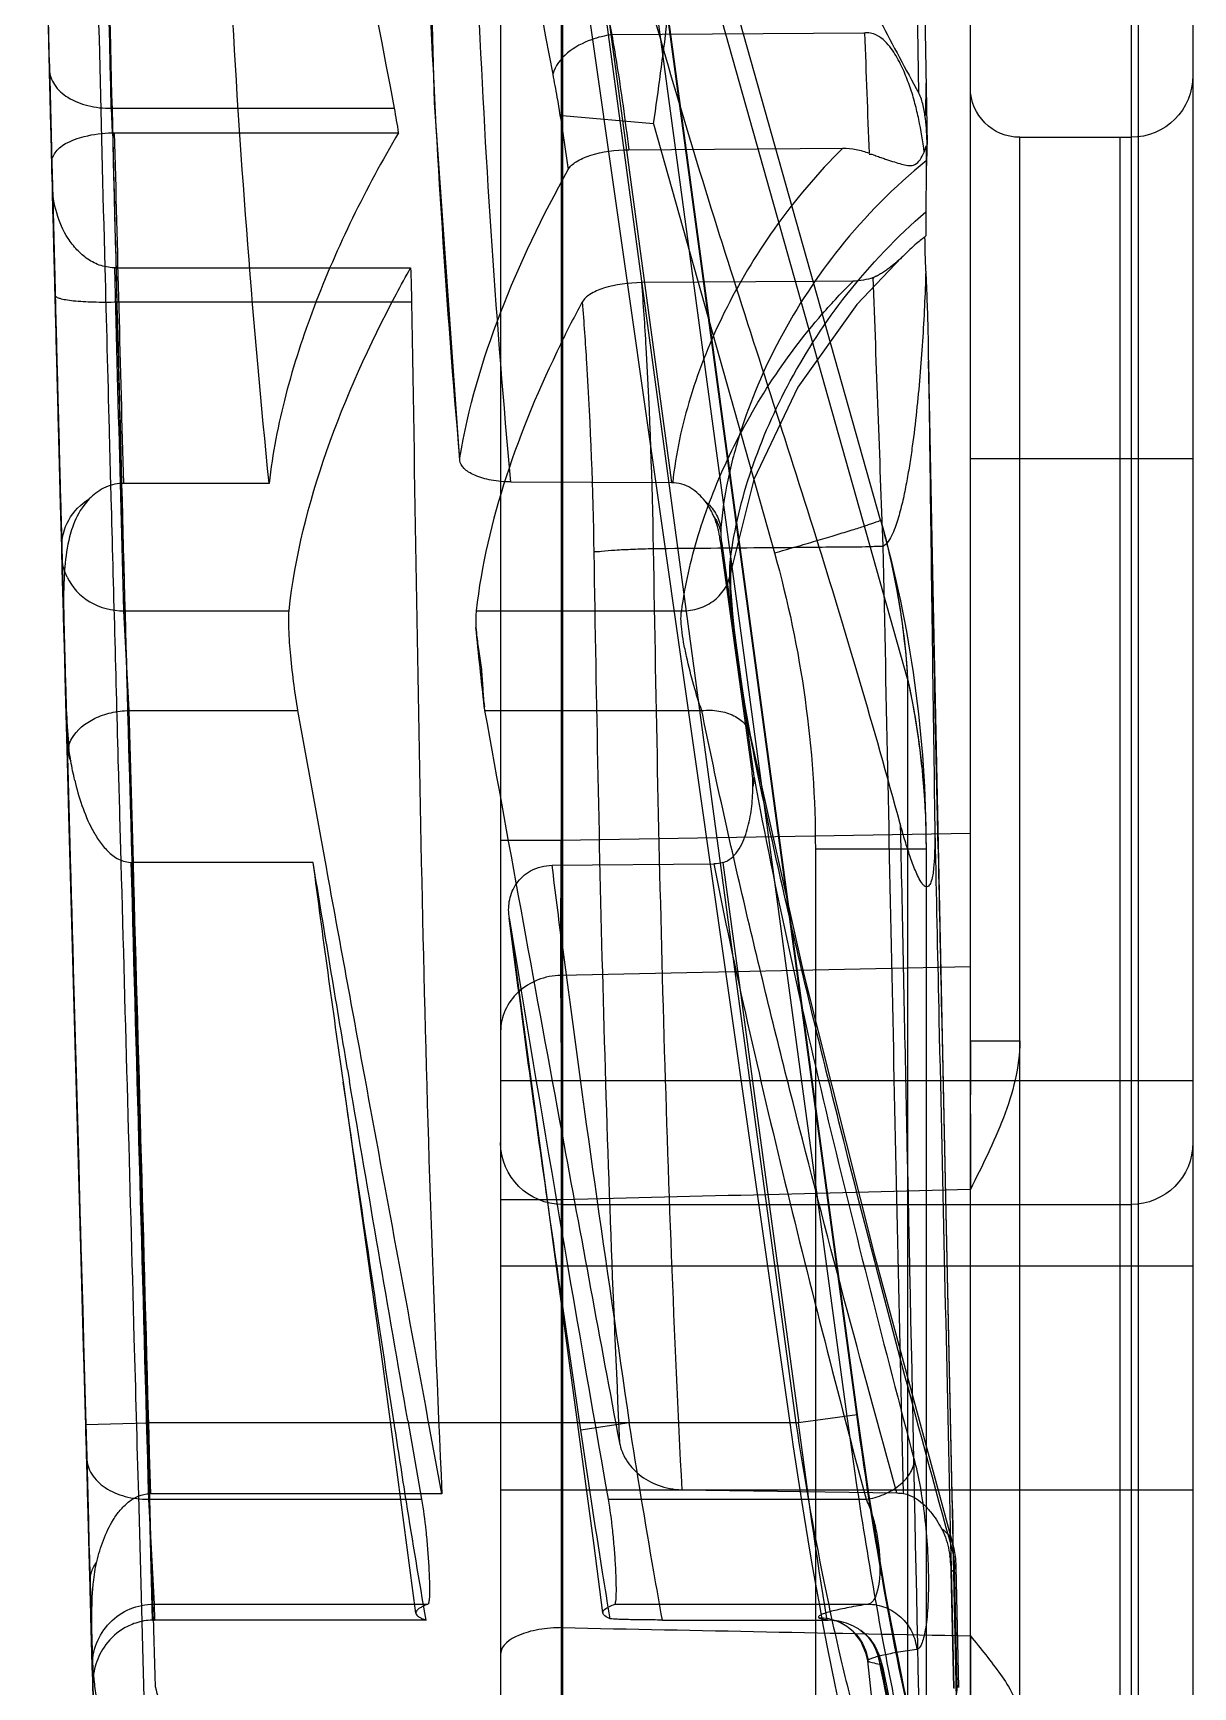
# Model space of a CAD drawing. Header units: millimetres. Extents: x 29875 to 31218, y -21313 to -20364.
# Drawn here: x 30162.34 to 30171.91, y -20581.71 to -20568.06 of the extents above; entities that cross this region are included whole.
import ezdxf

# ---------------------------------------------------------------- set-up
doc = ezdxf.new("R2010")
doc.units = ezdxf.units.MM
doc.header["$LTSCALE"] = 8
doc.layers.add('Cav-cor', color=30, linetype='Continuous')
doc.layers.add('WT', color=4, linetype='Continuous')

# ---------------------------------------------------------------- blocks, each defined once
blk = doc.blocks.new('20160903.150404')
at = {"layer": 'Cav-cor', "color": 241}
for p, q in [((-5.202, 163.209), (-5.202, 99.034)), ((-4.751, 163.158), (-4.751, 99.802)), ((0.009, 162.722), (0.009, 119.17)), ((0.51, 162.722), (0.51, 106.491)), ((-3.366, 118.723), (-3.366, 156.591)), ((-4.692, 150.553), (-4.692, 119.612)), ((-0.149, 140.716), (-2.431, 123.829)), ((-0.164, 140.568), (-2.426, 123.829)), ((-2.848, 129.899), (0, 140.002)), ((-0.174, 139.871), (-2.347, 123.815)), ((0.19, 139.571), (-0.9, 131.518)), ((-2.625, 131.209), (-0.48, 138.818)), ((0, 33.587), (0, 138.813)), ((0, 138.009), (-1.926, 123.761)), ((-1.878, 123.761), (0, 136.944)), ((4.234, 135.023), (4.243, 135.407)), ((-2.488, 135.225), (-0.407, 135.211)), ((4.234, 135.023), (4.232, 134.926)), ((4.232, 134.926), (4.234, 135.023)), ((-2.999, 134.545), (-3.001, 134.812)), ((4.23, 134.849), (4.213, 134.155)), ((4.22, 134.458), (4.229, 134.801)), ((4.229, 134.801), (4.231, 134.894)), ((4.232, 134.926), (4.23, 134.849)), ((4.231, 134.894), (4.232, 134.926)), ((-0.752, 134.478), (0, 134.544)), ((3.722, 134.606), (1.388, 134.606)), ((3.722, 134.606), (3.716, 134.403)), ((-0.752, 134.478), (-1.75, 130.938)), ((3.697, 134.404), (1.353, 134.404)), ((4.218, 134.377), (4.219, 134.426)), ((4.219, 134.426), (4.22, 134.458)), ((-3.774, 134.366), (-4.692, 134.366)), ((-4.602, 120.555), (-4.602, 134.366)), ((-3.774, 120.555), (-3.774, 134.366)), ((-3, 134.295), (-2.999, 133.553)), ((-0.547, 134.264), (-2.313, 134.277)), ((4.213, 134.155), (4.218, 134.377)), ((4.213, 134.155), (4.208, 133.969)), ((4.208, 133.969), (4.213, 134.155)), ((4.208, 133.969), (4.186, 133.102)), ((4.208, 133.969), (4.187, 133.126)), ((4.195, 133.474), (4.208, 133.969)), ((4.203, 133.77), (4.206, 133.907)), ((4.206, 133.907), (4.208, 133.969)), ((4.197, 133.541), (4.203, 133.77)), ((4.185, 133.062), (4.195, 133.474)), ((4.19, 133.277), (4.197, 133.53)), ((4.197, 133.53), (4.197, 133.541)), ((-2.397, 133.18), (-2.07, 133.177)), ((-2.07, 133.177), (-0.653, 133.167)), ((3.692, 133.289), (1.252, 133.289)), ((3.683, 133.289), (3.675, 133.008)), ((4.185, 133.062), (4.188, 133.186)), ((4.188, 133.186), (4.19, 133.277)), ((4.182, 132.955), (4.184, 133.027)), ((4.183, 132.999), (4.185, 133.062)), ((4.184, 133.027), (4.185, 133.062)), ((4.186, 133.102), (4.185, 133.062)), ((4.186, 133.09), (4.185, 133.062)), ((4.187, 133.126), (4.186, 133.09)), ((3.675, 133.008), (1.244, 133.008)), ((4.168, 132.416), (4.182, 132.955)), ((4.178, 132.809), (4.181, 132.902)), ((4.181, 132.902), (4.183, 132.999)), ((-3.019, 132.6), (-3.054, 130.772)), ((4.157, 131.988), (4.168, 132.416)), ((4.165, 132.283), (4.168, 132.416)), ((4.154, 131.89), (4.163, 132.216)), ((4.163, 132.216), (4.165, 132.283)), ((4.14, 131.336), (4.157, 131.988)), ((4.141, 131.377), (4.153, 131.829)), ((4.153, 131.829), (4.154, 131.89)), ((-5.202, 131.714), (-3.366, 131.714)), ((0.846, 131.701), (0.846, 131.721)), ((0.425, 131.523), (-0.9, 131.518)), ((2.42, 131.511), (3.634, 131.511)), ((3.619, 130.46), (3.644, 131.406)), ((3.644, 131.406), (3.647, 131.511)), ((3.722, 131.393), (3.726, 131.514)), ((4.141, 131.377), (4.13, 130.982)), ((4.13, 130.982), (4.14, 131.336)), ((4.138, 131.285), (4.139, 131.3)), ((4.139, 131.3), (4.141, 131.377)), ((-1.314, 131.015), (-1.571, 129.156)), ((-1.562, 129.155), (-1.307, 131.014)), ((-1.307, 131.014), (-1.314, 131.015)), ((4.13, 130.982), (4.122, 130.655)), ((4.13, 130.982), (4.129, 130.914)), ((4.129, 130.913), (4.13, 130.982)), ((-1.389, 130.783), (-1.386, 130.885)), ((4.129, 130.914), (4.113, 130.334)), ((4.123, 130.719), (4.129, 130.913)), ((4.126, 130.82), (4.128, 130.879)), ((4.128, 130.879), (4.129, 130.913)), ((-1.389, 130.782), (-1.389, 130.783)), ((4.11, 130.215), (4.123, 130.711)), ((4.121, 130.633), (4.123, 130.706)), ((4.123, 130.706), (4.125, 130.775)), ((4.123, 130.711), (4.123, 130.719)), ((4.125, 130.775), (4.126, 130.82)), ((4.117, 130.467), (4.121, 130.633)), ((0.711, 130.46), (-0.984, 130.46)), ((3.619, 130.46), (2.255, 130.46)), ((3.574, 129.637), (3.619, 130.46)), ((4.115, 130.406), (4.117, 130.467)), ((0.714, 130.324), (0.71, 130.28)), ((4.109, 130.168), (4.115, 130.406)), ((0.649, 129.706), (0.71, 130.279)), ((4.102, 129.924), (4.109, 130.168)), ((4.102, 129.929), (4.109, 130.167)), ((4.109, 130.167), (4.103, 129.977)), ((4.11, 130.215), (4.109, 130.167)), ((4.109, 130.186), (4.11, 130.215)), ((4.109, 130.167), (4.109, 130.186)), ((-2.848, 129.899), (-2.848, 119.695)), ((4.101, 129.886), (4.09, 129.47)), ((4.096, 129.704), (4.102, 129.929)), ((4.102, 129.929), (4.099, 129.802)), ((4.099, 129.802), (4.102, 129.924)), ((4.102, 129.929), (4.101, 129.892)), ((4.102, 129.924), (4.101, 129.886)), ((4.103, 129.977), (4.102, 129.929)), ((4.102, 129.924), (4.102, 129.929)), ((4.102, 129.929), (4.102, 129.924)), ((4.095, 129.662), (4.099, 129.821)), ((4.099, 129.802), (4.097, 129.724)), ((4.097, 129.736), (4.099, 129.802)), ((0.639, 129.637), (-1.15, 129.637)), ((0.648, 129.706), (0.644, 129.668)), ((1.958, 128.402), (2.182, 129.637)), ((3.574, 129.637), (2.182, 129.637)), ((3.54, 128.385), (3.574, 129.637)), ((4.083, 129.221), (4.096, 129.704)), ((4.09, 129.493), (4.097, 129.736)), ((4.097, 129.724), (4.091, 129.511)), ((4.093, 129.588), (4.095, 129.662)), ((4.086, 129.336), (4.092, 129.566)), ((4.09, 129.47), (4.088, 129.412)), ((4.091, 129.511), (4.089, 129.46)), ((4.089, 129.46), (4.09, 129.493)), ((4.092, 129.566), (4.093, 129.577)), ((4.093, 129.577), (4.093, 129.588)), ((-1.55, 129.433), (-1.554, 129.406)), ((-1.55, 129.433), (-1.55, 129.433)), ((4.084, 129.267), (4.086, 129.336)), ((4.084, 129.267), (4.086, 129.336)), ((4.086, 129.336), (4.085, 129.284)), ((4.089, 129.46), (4.086, 129.336)), ((4.086, 129.336), (4.089, 129.46)), ((4.088, 129.412), (4.086, 129.336)), ((4.071, 128.773), (4.083, 129.221)), ((4.083, 129.221), (4.074, 128.885)), ((4.078, 129.051), (4.083, 129.221)), ((4.083, 129.221), (4.081, 129.159)), ((4.085, 129.284), (4.083, 129.221)), ((4.083, 129.221), (4.084, 129.267)), ((-1.562, 129.155), (-1.571, 129.156)), ((4.081, 129.159), (4.044, 127.798)), ((4.074, 128.885), (4.077, 129.011)), ((4.077, 129.011), (4.078, 129.051)), ((4.023, 127.024), (4.074, 128.885)), ((-3.072, 128.681), (-3.076, 128.498)), ((-2.787, 128.703), (-2.792, 128.492)), ((3.935, 123.822), (4.071, 128.773)), ((-3.366, 128.623), (0.009, 128.564)), ((0.009, 128.564), (0.51, 128.564)), ((-3.099, 128.498), (-3.1, 128.462)), ((-3, 128.496), (-3, 96.23)), ((-2.087, 128.496), (-3, 128.496)), ((-2.087, 128.496), (-2.087, 101.211)), ((-1.324, 128.383), (-1.95, 123.761)), ((2.057, 128.384), (3.55, 128.384)), ((3.64, 128.382), (3.641, 128.418)), ((0.085, 128.361), (-1.249, 128.373)), ((-0.261, 122.751), (0.44, 127.942)), ((4.044, 127.798), (3.991, 125.881)), ((4.024, 127.082), (4.038, 127.6)), ((-3.366, 127.522), (0.012, 127.453)), ((0, 125.601), (0.012, 127.453)), ((4.017, 126.829), (4.023, 127.024)), ((4.023, 127.024), (4.019, 126.897)), ((4.02, 126.933), (4.024, 127.082)), ((-3.366, 126.912), (-3.774, 126.912)), ((3.984, 125.637), (4.019, 126.884)), ((4.019, 126.884), (4.02, 126.933)), ((4.019, 126.897), (4.019, 126.884)), ((3.978, 125.418), (4.017, 126.829)), ((1.772, 126.675), (1.756, 126.58)), ((-5.202, 126.583), (0.51, 126.583)), ((0.163, 125.881), (0.163, 125.881)), ((3.991, 125.881), (3.987, 125.729)), ((3.987, 125.729), (3.972, 125.196)), ((3.986, 125.698), (3.973, 125.207)), ((0, 125.563), (-4.692, 125.563)), ((0, 125.601), (0.51, 125.601)), ((3.978, 125.389), (3.984, 125.637)), ((3.968, 125.035), (3.978, 125.389)), ((3.973, 125.207), (3.978, 125.418)), ((3.972, 125.196), (3.933, 123.747)), ((3.95, 124.387), (3.973, 125.207)), ((3.973, 125.207), (3.958, 124.694)), ((-5.202, 125.053), (0.51, 125.053)), ((3.95, 124.403), (3.968, 125.035)), ((-0.152, 123.702), (0, 124.743)), ((3.958, 124.694), (3.948, 124.317)), ((3.933, 123.747), (3.947, 124.289)), ((3.944, 124.149), (3.95, 124.381)), ((3.948, 124.317), (3.946, 124.23)), ((3.947, 124.289), (3.948, 124.317)), ((3.948, 124.317), (3.95, 124.387)), ((3.95, 124.381), (3.95, 124.403)), ((3.933, 123.777), (3.944, 124.149)), ((-1.926, 123.761), (-2.431, 123.829)), ((-1.95, 123.761), (3.423, 123.761)), ((-0.552, 123.761), (-0.152, 123.702)), ((0.994, 123.176), (1.112, 123.812)), ((1.275, 123.781), (1.162, 123.131)), ((3.383, 122.134), (3.423, 123.761)), ((3.933, 123.747), (3.423, 123.761)), ((3.924, 123.433), (3.933, 123.747)), ((3.933, 123.747), (3.925, 123.484)), ((3.925, 123.473), (3.933, 123.747)), ((3.933, 123.747), (3.93, 123.667)), ((3.933, 123.747), (3.935, 123.822)), ((3.933, 123.747), (3.933, 123.777)), ((3.879, 121.754), (3.925, 123.473)), ((3.902, 122.614), (3.925, 123.473)), ((3.925, 123.473), (3.911, 122.954)), ((3.924, 123.439), (3.925, 123.473)), ((3.925, 123.484), (3.925, 123.473)), ((3.925, 123.484), (3.925, 123.473)), ((3.925, 123.473), (3.925, 123.456)), ((3.911, 122.955), (3.924, 123.439)), ((3.921, 123.324), (3.924, 123.433)), ((3.923, 123.384), (3.921, 123.324)), ((3.924, 123.443), (3.923, 123.408)), ((3.923, 123.408), (3.923, 123.384)), ((3.925, 123.456), (3.924, 123.443)), ((-5.202, 123.207), (0.51, 123.207)), ((-0.985, 123.21), (-2.76, 123.184)), ((3.914, 123.058), (3.921, 123.324)), ((-0.38, 123.131), (-2.505, 123.131)), ((0.994, 123.176), (3.397, 123.176)), ((3.415, 123.131), (1.162, 123.131)), ((3.415, 123.131), (3.369, 122.266)), ((3.467, 122.116), (3.496, 123.165)), ((3.91, 122.901), (3.914, 123.058)), ((3.915, 123.093), (3.913, 123.038)), ((3.916, 123.14), (3.915, 123.093)), ((3.902, 122.614), (3.911, 122.955)), ((3.911, 122.954), (3.906, 122.769)), ((3.912, 123.005), (3.911, 122.955)), ((3.913, 123.038), (3.912, 123.005)), ((-3.22, 122.892), (-3.222, 122.77)), ((-3.2, 122.891), (-3.203, 122.77)), ((3.902, 122.628), (3.91, 122.901)), ((-3.223, 122.727), (-3.226, 122.574)), ((-3.219, 122.77), (-3.224, 122.688)), ((-3.222, 122.77), (-3.223, 122.727)), ((-3.219, 122.77), (-3.219, 122.77)), ((-3.203, 122.77), (-3.207, 122.573)), ((-0.334, 122.193), (-0.261, 122.751)), ((3.906, 122.769), (3.902, 122.614)), ((3.903, 122.665), (3.902, 122.612)), ((3.904, 122.687), (3.903, 122.665)), ((-3.246, 122.575), (-3.267, 121.577)), ((-3.258, 121.598), (-3.236, 122.594)), ((-3.227, 122.534), (-3.248, 121.574)), ((-3.246, 122.575), (-3.236, 122.594)), ((-3.207, 122.573), (-3.229, 121.57)), ((-3.226, 122.574), (-3.227, 122.534)), ((-3.205, 122.535), (-3.226, 121.576)), ((3.9, 122.542), (3.895, 122.376)), ((3.897, 122.441), (3.902, 122.628)), ((3.902, 122.614), (3.897, 122.446)), ((3.898, 122.47), (3.902, 122.614)), ((3.902, 122.612), (3.9, 122.542)), ((3.897, 122.446), (3.878, 121.742)), ((3.89, 122.16), (3.897, 122.441)), ((3.891, 122.217), (3.895, 122.376)), ((3.895, 122.376), (3.892, 122.261)), ((3.895, 122.376), (3.897, 122.446)), ((3.897, 122.446), (3.898, 122.47)), ((-0.432, 122.266), (-2.522, 122.266)), ((3.369, 122.266), (1.109, 122.266)), ((3.369, 122.266), (3.365, 122.135)), ((3.892, 122.261), (3.89, 122.193)), ((-2.261, 122.128), (-2.184, 122.135)), ((-0.825, 122.135), (-2.192, 122.135)), ((1.125, 122.135), (3.365, 122.135)), ((3.442, 121.184), (3.467, 122.116)), ((3.884, 121.957), (3.89, 122.16)), ((3.89, 122.193), (3.888, 122.105)), ((3.888, 122.108), (3.889, 122.138)), ((3.888, 122.094), (3.888, 122.108)), ((3.888, 122.105), (3.888, 122.086)), ((3.889, 122.138), (3.891, 122.217)), ((-2.509, 122.011), (-2.463, 122.048)), ((-2.402, 122.038), (-2.402, 122.037)), ((3.888, 122.086), (3.879, 121.756)), ((3.877, 121.671), (3.884, 121.957)), ((3.881, 121.827), (3.882, 121.887)), ((3.882, 121.887), (3.883, 121.932)), ((3.883, 121.932), (3.884, 121.945)), ((3.884, 121.945), (3.884, 121.957)), ((-2.643, 121.74), (-2.643, 121.739)), ((-2.643, 121.739), (-2.642, 121.709)), ((-2.565, 121.387), (-2.519, 121.797)), ((3.878, 121.742), (3.874, 121.591)), ((3.874, 121.591), (3.878, 121.742)), ((3.878, 121.742), (3.874, 121.591)), ((3.874, 121.592), (3.878, 121.738)), ((3.878, 121.742), (3.879, 121.758)), ((3.878, 121.738), (3.879, 121.754)), ((3.879, 121.754), (3.88, 121.806)), ((3.879, 121.746), (3.879, 121.754)), ((3.879, 121.748), (3.879, 121.746)), ((3.88, 121.806), (3.881, 121.827)), ((-3.267, 121.577), (-3.258, 121.598)), ((3.87, 121.407), (3.874, 121.591)), ((3.874, 121.591), (3.87, 121.407)), ((3.872, 121.511), (3.874, 121.591)), ((3.874, 121.581), (3.874, 121.592))]:
    blk.add_line(p, q, dxfattribs=at)
for points in [[(-2.873, 140.546), (-2.927, 138.542), (-2.975, 136.327), (-3.009, 134.306)], [(0.847, 131.701), (1.056, 134.653), (1.176, 139.332)], [(-2.801, 133.376), (-2.429, 132.988), (-1.941, 132.304), (-1.58, 131.542), (-1.389, 130.783)], [(-3.054, 130.772), (-3.16, 125.63), (-3.425, 113.185)], [(-1.389, 130.782), (-1.387, 130.764), (-1.386, 130.717), (-1.388, 130.644), (-1.394, 130.548), (-1.404, 130.433), (-1.418, 130.301), (-1.436, 130.155), (-1.457, 129.999), (-1.48, 129.837), (-1.506, 129.676), (-1.532, 129.525), (-1.55, 129.433)], [(-1.55, 129.433), (-1.991, 127.461), (-2.573, 125.154), (-3.219, 122.77)], [(1.209, 122.191), (1.482, 124.248), (1.807, 126.571)], [(-2.431, 123.829), (-2.528, 123.16), (-2.668, 122.328), (-2.818, 121.57), (-2.97, 120.912), (-3.115, 120.376), (-3.248, 119.972), (-3.357, 119.708), (-3.41, 119.609)], [(-3.219, 122.77), (-3.229, 122.726), (-3.242, 122.643), (-3.246, 122.575)], [(-2.402, 122.038), (-2.347, 122.082), (-2.294, 122.113), (-2.259, 122.127), (-2.242, 122.132), (-2.239, 122.133)], [(-2.239, 122.133), (-2.238, 122.133), (-2.243, 122.132), (-2.254, 122.13), (-2.261, 122.129)], [(-2.509, 122.011), (-2.532, 121.987), (-2.579, 121.921), (-2.612, 121.851), (-2.634, 121.78), (-2.643, 121.739)], [(-2.519, 121.797), (-2.507, 121.857), (-2.463, 121.961), (-2.402, 122.037)], [(-2.643, 121.74), (-2.743, 121.25), (-2.88, 120.639), (-2.983, 120.221)]]:
    blk.add_lwpolyline(points, dxfattribs=at)
for centre, radius, start, end in [((-1139.006, 162.847), 1143.578, 358.507527, 358.913722), ((381.015, 128.072), 384.012, 178.15281, 179.0064), ((1130.457, -80.052), 1149.293, 168.944061, 169.235438), ((-1124.814, 162.266), 1128.875, 358.595975, 358.88733), ((1112.206, -77.58), 1132.779, 168.917648, 169.172731), ((1111.122, -77.529), 1131.166, 168.92106, 169.176473), ((-83.721, 139.165), 84.493, 354.81035, 0.11272), ((-83.325, 139.061), 84.491, 355.01609, 0.18381), ((-83.898, 140.189), 86.753, 354.25953, 359.48315), ((-1323.174, 167.092), 1327.285, 358.463866, 358.804758), ((-1448.287, 170.791), 1452.544, 358.520654, 358.669814), ((402.843, 119.678), 405.634, 177.80341, 177.94337), ((-4.692, 134.876), 0.51, 180.0001, 270), ((-3.774, 134.774), 0.408, 270, 359.9999), ((7.61, 133.427), 6.332, 169.2728, 171.1265), ((3.697, 133.788), 0.616, 88.2301, 90.0049), ((-2.867, 133.679), 0.182, 223.6119, 227.0195), ((-11.893, 133.631), 8.902, 357.6262, 359.4518), ((-430.99, 147.943), 428.678, 357.73415, 358.03041), ((-6.083, 129.487), 5.217, 40.9843, 45.0554), ((14.654, 132.782), 13.411, 177.8342, 179.0344), ((-8.328, 127.898), 10.993, 28.0915, 29.3682), ((-9.149, 128.155), 10.211, 26.1908, 28.3629), ((-4613.31, 255.363), 4618.606, 358.359948, 358.481963), ((-1433.004, 158.451), 1430.218, 358.799965, 358.961098), ((7, 128.496), 10, 164.2571, 180), ((3.44, 129.504), 6.3, 164.2907, 176.3985), ((3.391, 129.514), 6.25, 164.2596, 169.0112), ((-2642.154, 183.27), 2640.024, 358.695736, 358.865398), ((6.913, 128.496), 9, 164.2571, 180), ((3.698, 130.925), 0.431, 345.3408, 358.3956), ((3.47, 129.501), 6.331, 169.0295, 176.3886), ((3.688, 130.928), 0.441, 334.5535, 345.362), ((-93.814, 140.038), 95.026, 353.73441, 354.13252), ((3.577, 128.493), 6.577, 167.6492, 179.9672), ((3.607, 128.487), 6.607, 167.6588, 175.207), ((-881.713, 289.002), 896.628, 349.534999, 349.761946), ((-2.357, 130.176), 3.044, 349.8018, 350.3896), ((1.934, 129.577), 2.152, 351.744, 353.5495), ((1.567, 129.633), 2.522, 346.9004, 350.6157), ((2.277, 129.528), 1.805, 350.2555, 351.7278), ((3.527, 128.496), 6.527, 175.2253, 179.9975), ((-1.246, 128.658), 0.285, 254.1927, 269.475), ((-380.834, 191.218), 388.012, 350.42474, 350.68067), ((-142.579, 147.373), 145.876, 351.80167, 352.52051), ((-118.287, 142.97), 119.27, 352.64673, 352.96434), ((-465.402, 204.924), 472.16, 350.02431, 350.61454), ((-144.978, 146.394), 146.584, 351.9556, 352.76208), ((-1362.175, 377.426), 1386.676, 349.46169, 349.579003), ((-521.694, 215.037), 530.872, 350.10175, 350.40829), ((-341.875, 176.378), 347.273, 351.28522, 351.754), ((-4.692, 126.073), 0.51, 180, 270), ((-1281.545, 362.716), 1303.198, 349.427081, 349.540947), ((0, 126.073), 0.51, 270, 0), ((-246.432, 160.641), 249.033, 351.7121, 351.97645), ((-46.394, 129.333), 44.793, 350.7525, 352.8542), ((-93.76, 138.193), 96.236, 350.9834, 351.37518), ((-2.754, 122.809), 0.374, 90.9247, 99.3238), ((-57.295, 132.35), 59.306, 350.08142, 351.03728), ((-2.079, 122.514), 1.126, 172.3557, 177.096), ((-1.984, 122.508), 1.222, 177.0291, 178.7614), ((3.369, 121.756), 0.51, 358.4843, 90.0096), ((3.365, 121.629), 0.506, 88.0078, 89.9972), ((-436.072, 117.193), 436.099, 0.52634, 0.64113), ((-33.906, 127.773), 31.847, 348.1037, 349.0225), ((1.375, 121.887), 2.5, 354.3945, 355.5832), ((7.843, 121.655), 3.966, 178.5306, 178.735)]:
    blk.add_arc(centre, radius, start, end, dxfattribs=at)
blk.add_ellipse((-2.303, 123.761), major_axis=(0.588, 4.08), ratio=0.102086, start_param=3.238741, end_param=4.72709, dxfattribs=at)
for points, knots in [([(3.423, 123.761), (3.5, 126.61), (3.621, 130.882), (3.764, 136.58), (3.824, 139.429), (3.851, 140.854)], [0, 0, 0, 0, 0.5, 0.75, 1, 1, 1, 1]), ([(-0.49, 139.711), (-0.693, 139.293), (-1.096, 138.453), (-1.702, 137.193), (-2.208, 136.147), (-2.62, 135.326), (-2.832, 134.926), (-2.94, 134.731)], [0, 0, 0, 0, 0.251261, 0.503787, 0.755364, 0.879277, 1, 1, 1, 1]), ([(-2.787, 128.703), (-2.572, 129.495), (-2.221, 130.677), (-1.72, 132.242), (-1.341, 133.413), (-0.979, 134.585), (-0.532, 136.14), (-0.229, 137.311), (-0.031, 138.09)], [0, 0, 0, 0, 0.251725, 0.377843, 0.503792, 0.629205, 0.753782, 1, 1, 1, 1]), ([(-0.752, 134.478), (-0.792, 134.755), (-0.868, 135.305), (-0.944, 136.121), (-0.948, 136.911), (-0.873, 137.424), (-0.805, 137.665)], [0, 0, 0, 0, 0.262112, 0.518818, 0.765621, 1, 1, 1, 1]), ([(-2.985, 134.244), (-2.974, 134.334), (-2.952, 134.469), (-2.91, 134.647), (-2.87, 134.779), (-2.82, 134.911), (-2.767, 135.018), (-2.713, 135.101), (-2.661, 135.162), (-2.59, 135.218), (-2.523, 135.231), (-2.488, 135.226)], [0, 0, 0, 0, 0.23214, 0.348459, 0.465818, 0.584943, 0.707207, 0.770601, 0.837056, 0.910319, 1, 1, 1, 1]), ([(-0.407, 135.211), (-0.421, 135.136), (-0.474, 134.821), (-0.518, 134.505), (-0.547, 134.264)], [0, 0, 0, 0, 0.238962, 1, 1, 1, 1]), ([(-0.407, 135.211), (-0.35, 135.204), (-0.159, 135.161), (0.041, 135.024), (0.08, 134.886)], [0, 0, 0, 0, 0.287974, 1, 1, 1, 1]), ([(-3.001, 134.812), (-3, 134.815), (-3, 134.788), (-2.999, 134.777), (-2.999, 134.747), (-2.998, 134.71), (-2.997, 134.661), (-2.997, 134.621), (-2.997, 134.601)], [0, 0, 0, 0, 0.055232, 0.173008, 0.302276, 0.436832, 0.714864, 1, 1, 1, 1]), ([(0.08, 134.886), (0.068, 134.824), (0.02, 134.562), (-0.02, 134.3), (-0.048, 134.1)], [0, 0, 0, 0, 0.239892, 1, 1, 1, 1]), ([(4.232, 134.926), (4.231, 134.882), (4.197, 134.787), (4.077, 134.683), (3.912, 134.618), (3.787, 134.605), (3.722, 134.606)], [0, 0, 0, 0, 0.200601, 0.43287, 0.703962, 1, 1, 1, 1]), ([(-3.009, 134.306), (-3.008, 134.378), (-3.002, 134.486), (-2.979, 134.628), (-2.957, 134.699), (-2.94, 134.731)], [0, 0, 0, 0, 0.495456, 0.749359, 1, 1, 1, 1]), ([(-2.997, 134.601), (-2.997, 134.597), (-2.998, 134.578), (-2.999, 134.56), (-2.999, 134.545)], [0, 0, 0, 0, 0.215139, 1, 1, 1, 1]), ([(1.353, 134.404), (1.622, 133.944), (1.973, 133.236), (2.295, 132.252), (2.392, 131.757), (2.42, 131.511)], [0, 0, 0, 0, 0.514665, 0.760516, 1, 1, 1, 1]), ([(4.213, 134.156), (4.213, 134.17), (4.208, 134.2), (4.186, 134.242), (4.149, 134.282), (4.071, 134.334), (3.925, 134.385), (3.793, 134.401), (3.716, 134.403)], [0, 0, 0, 0, 0.071885, 0.14852, 0.236049, 0.339826, 0.615362, 1, 1, 1, 1]), ([(-2.985, 134.244), (-2.986, 134.248), (-2.993, 134.264), (-2.997, 134.281), (-3, 134.295)], [0, 0, 0, 0, 0.238578, 1, 1, 1, 1]), ([(-2.313, 134.277), (-2.35, 134.277), (-2.425, 134.271), (-2.496, 134.248), (-2.53, 134.235)], [0, 0, 0, 0, 0.503879, 1, 1, 1, 1]), ([(-2.313, 134.277), (-2.106, 134.071), (-1.742, 133.642), (-1.325, 132.944), (-1.04, 132.239), (-0.934, 131.756), (-0.91, 131.518)], [0, 0, 0, 0, 0.278495, 0.532755, 0.771523, 1, 1, 1, 1]), ([(-0.048, 134.1), (-0.062, 134.126), (-0.12, 134.175), (-0.287, 134.245), (-0.439, 134.263), (-0.547, 134.264)], [0, 0, 0, 0, 0.169483, 0.401144, 1, 1, 1, 1]), ([(-3, 134.172), (-2.739, 133.959), (-2.286, 133.502), (-1.781, 132.732), (-1.498, 132.071), (-1.358, 131.541), (-1.318, 131.276), (-1.308, 131.144)], [0, 0, 0, 0, 0.284238, 0.538095, 0.774204, 0.888001, 1, 1, 1, 1]), ([(-2.53, 134.227), (-2.546, 134.229), (-2.569, 134.222), (-2.597, 134.21), (-2.623, 134.201), (-2.654, 134.19), (-2.7, 134.175), (-2.752, 134.158), (-2.808, 134.141), (-2.853, 134.132), (-2.886, 134.133), (-2.92, 134.144), (-2.956, 134.183), (-2.975, 134.222), (-2.985, 134.244)], [0, 0, 0, 0, 0.091488, 0.133245, 0.173665, 0.250268, 0.321462, 0.450319, 0.563203, 0.661983, 0.70768, 0.753856, 0.863409, 1, 1, 1, 1]), ([(0.846, 131.721), (0.779, 132.13), (0.535, 132.951), (0.165, 133.719), (-0.048, 134.1)], [0, 0, 0, 0, 0.487036, 1, 1, 1, 1]), ([(3.683, 133.289), (3.725, 133.289), (3.808, 133.301), (3.918, 133.357), (4.008, 133.436), (4.104, 133.56), (4.182, 133.739), (4.206, 133.893), (4.208, 133.969)], [0, 0, 0, 0, 0.13198, 0.261011, 0.387061, 0.510984, 0.755452, 1, 1, 1, 1]), ([(-1.386, 130.885), (-1.418, 131.137), (-1.543, 131.645), (-1.869, 132.383), (-2.344, 133.11), (-2.761, 133.546), (-2.999, 133.752)], [0, 0, 0, 0, 0.226963, 0.464417, 0.718494, 1, 1, 1, 1]), ([(-2.991, 133.546), (-2.982, 133.538), (-2.958, 133.521), (-2.916, 133.486), (-2.863, 133.436), (-2.823, 133.397), (-2.801, 133.376)], [0, 0, 0, 0, 0.137646, 0.349358, 0.64149, 1, 1, 1, 1]), ([(-2.801, 133.376), (-2.784, 133.361), (-2.75, 133.33), (-2.705, 133.293), (-2.665, 133.264), (-2.639, 133.247), (-2.617, 133.234), (-2.602, 133.226), (-2.591, 133.22), (-2.581, 133.217), (-2.573, 133.212), (-2.569, 133.206), (-2.566, 133.205)], [0, 0, 0, 0, 0.23053, 0.47481, 0.601601, 0.731463, 0.797595, 0.864583, 0.898305, 0.932805, 0.966365, 1, 1, 1, 1]), ([(3.726, 131.514), (3.73, 131.662), (3.745, 132.255), (3.761, 132.847), (3.772, 133.291)], [0, 0, 0, 0, 0.250655, 1, 1, 1, 1]), ([(-2.998, 133.262), (-3.005, 133.097), (-3.013, 132.876), (-3.018, 132.655), (-3.019, 132.6)], [0, 0, 0, 0, 0.75056, 1, 1, 1, 1]), ([(-2.998, 133.262), (-2.995, 133.166), (-2.988, 132.973), (-2.972, 132.683), (-2.95, 132.394), (-2.923, 132.106), (-2.894, 131.866), (-2.866, 131.675), (-2.842, 131.532), (-2.814, 131.39), (-2.779, 131.249), (-2.742, 131.133), (-2.7, 131.047), (-2.669, 131.007), (-2.648, 130.994)], [0, 0, 0, 0, 0.124849, 0.249827, 0.374824, 0.49982, 0.624809, 0.687309, 0.749778, 0.812271, 0.874855, 0.937079, 0.968782, 1, 1, 1, 1]), ([(-2.566, 133.209), (-2.539, 133.2), (-2.483, 133.185), (-2.426, 133.18), (-2.397, 133.18)], [0, 0, 0, 0, 0.499191, 1, 1, 1, 1]), ([(-0.653, 133.167), (-0.666, 132.99), (-0.715, 132.26), (-0.739, 131.528), (-0.749, 130.974)], [0, 0, 0, 0, 0.242679, 1, 1, 1, 1]), ([(-0.653, 133.167), (-0.547, 133.166), (-0.398, 133.149), (-0.234, 133.081), (-0.178, 133.032), (-0.164, 133.006)], [0, 0, 0, 0, 0.599628, 0.831368, 1, 1, 1, 1]), ([(2.255, 130.46), (2.207, 130.907), (1.976, 131.812), (1.593, 132.656), (1.37, 133.074)], [0, 0, 0, 0, 0.487083, 1, 1, 1, 1]), ([(4.185, 133.062), (4.185, 133.057), (4.17, 133.045), (4.141, 133.036), (4.093, 133.025), (4.002, 133.014), (3.86, 133.006), (3.74, 133.007), (3.675, 133.008)], [0, 0, 0, 0, 0.031241, 0.091737, 0.184715, 0.307614, 0.625745, 1, 1, 1, 1]), ([(4.185, 133.062), (4.176, 132.723), (4.158, 132.029), (4.14, 131.336), (4.13, 130.982)], [0, 0, 0, 0, 0.489219, 1, 1, 1, 1]), ([(-0.984, 130.46), (-1.011, 130.67), (-1.108, 131.095), (-1.44, 131.948), (-1.829, 132.546), (-2.144, 132.909)], [0, 0, 0, 0, 0.232563, 0.474089, 1, 1, 1, 1]), ([(-0.164, 133.006), (-0.177, 132.839), (-0.226, 132.151), (-0.25, 131.461), (-0.259, 130.939)], [0, 0, 0, 0, 0.242642, 1, 1, 1, 1]), ([(1.244, 133.008), (1.217, 131.364), (1.172, 128.086), (1.071, 124.808), (0.994, 123.176)], [0, 0, 0, 0, 0.501639, 1, 1, 1, 1]), ([(0.013, 132.662), (0.188, 132.308), (0.487, 131.593), (0.67, 130.835), (0.711, 130.46)], [0, 0, 0, 0, 0.511009, 1, 1, 1, 1]), ([(-3.021, 132.52), (-3.025, 132.202), (-3.041, 130.922), (-3.059, 129.642), (-3.072, 128.681)], [0, 0, 0, 0, 0.248665, 1, 1, 1, 1]), ([(0.425, 131.523), (0.48, 131.523), (0.581, 131.532), (0.699, 131.564), (0.772, 131.602), (0.82, 131.638), (0.845, 131.677), (0.847, 131.701)], [0, 0, 0, 0, 0.338073, 0.627533, 0.746051, 0.846225, 1, 1, 1, 1]), ([(-1.177, 131.365), (-1.161, 131.386), (-1.125, 131.425), (-1.061, 131.476), (-0.985, 131.51), (-0.928, 131.517), (-0.9, 131.517)], [0, 0, 0, 0, 0.242056, 0.488087, 0.740296, 1, 1, 1, 1]), ([(3.634, 131.511), (3.686, 131.511), (3.788, 131.481), (3.869, 131.418), (3.904, 131.383)], [0, 0, 0, 0, 0.512873, 1, 1, 1, 1]), ([(3.641, 128.418), (3.648, 128.666), (3.676, 129.658), (3.702, 130.649), (3.722, 131.393)], [0, 0, 0, 0, 0.250174, 1, 1, 1, 1]), ([(4.13, 130.982), (4.132, 131.06), (4.091, 131.223), (3.973, 131.34), (3.904, 131.383)], [0, 0, 0, 0, 0.490694, 1, 1, 1, 1]), ([(3.904, 131.383), (3.92, 131.366), (3.979, 131.296), (4.02, 131.212), (4.043, 131.147)], [0, 0, 0, 0, 0.252986, 1, 1, 1, 1]), ([(-1.177, 131.365), (-1.211, 131.337), (-1.269, 131.269), (-1.301, 131.186), (-1.308, 131.144)], [0, 0, 0, 0, 0.506955, 1, 1, 1, 1]), ([(-1.251, 131.235), (-1.246, 131.247), (-1.226, 131.292), (-1.199, 131.335), (-1.177, 131.365)], [0, 0, 0, 0, 0.253072, 1, 1, 1, 1]), ([(-1.75, 130.938), (-1.808, 130.955), (-1.922, 130.987), (-2.087, 131.035), (-2.237, 131.08), (-2.35, 131.115), (-2.43, 131.139), (-2.48, 131.155), (-2.523, 131.17), (-2.559, 131.182), (-2.586, 131.192), (-2.608, 131.199), (-2.617, 131.205), (-2.625, 131.208), (-2.625, 131.209)], [0, 0, 0, 0, 0.198804, 0.388355, 0.561079, 0.711222, 0.776202, 0.833737, 0.883354, 0.924578, 0.956994, 0.980405, 0.994697, 1, 1, 1, 1]), ([(-1.308, 131.144), (-1.308, 131.14), (-1.307, 131.127), (-1.307, 131.114), (-1.306, 131.104)], [0, 0, 0, 0, 0.234366, 1, 1, 1, 1]), ([(-1.307, 131.014), (-1.304, 131.033), (-1.292, 131.108), (-1.274, 131.183), (-1.251, 131.235)], [0, 0, 0, 0, 0.253977, 1, 1, 1, 1]), ([(-1.251, 131.235), (-1.258, 131.225), (-1.283, 131.185), (-1.3, 131.139), (-1.306, 131.104)], [0, 0, 0, 0, 0.254234, 1, 1, 1, 1]), ([(4.043, 131.147), (4.051, 131.121), (4.083, 131.016), (4.098, 130.906), (4.105, 130.823)], [0, 0, 0, 0, 0.245887, 1, 1, 1, 1]), ([(-0.749, 130.974), (-1.065, 130.977), (-1.461, 130.98), (-1.936, 130.984), (-2.134, 130.986), (-2.292, 130.988), (-2.411, 130.988), (-2.529, 130.99), (-2.608, 130.994), (-2.648, 130.994)], [0, 0, 0, 0, 0.499999, 0.624999, 0.749999, 0.812498, 0.875003, 0.937499, 1, 1, 1, 1]), ([(-1.306, 131.104), (-1.306, 131.092), (-1.308, 131.062), (-1.312, 131.032), (-1.314, 131.015)], [0, 0, 0, 0, 0.419931, 1, 1, 1, 1]), ([(-0.749, 130.974), (-0.771, 129.673), (-0.822, 127.085), (-0.919, 124.497), (-0.985, 123.21)], [0, 0, 0, 0, 0.502382, 1, 1, 1, 1]), ([(-0.259, 130.948), (-0.28, 130.948), (-0.338, 130.953), (-0.445, 130.963), (-0.587, 130.969), (-0.693, 130.973), (-0.749, 130.974)], [0, 0, 0, 0, 0.128296, 0.356466, 0.658222, 1, 1, 1, 1]), ([(-1.554, 129.406), (-1.528, 129.53), (-1.484, 129.799), (-1.435, 130.139), (-1.403, 130.417), (-1.386, 130.603), (-1.379, 130.757), (-1.381, 130.847), (-1.386, 130.885)], [0, 0, 0, 0, 0.255238, 0.548488, 0.690352, 0.818095, 0.923582, 1, 1, 1, 1]), ([(-0.259, 130.939), (-0.279, 129.709), (-0.325, 127.261), (-0.413, 124.814), (-0.472, 123.597)], [0, 0, 0, 0, 0.502301, 1, 1, 1, 1]), ([(-0.984, 130.46), (-1.033, 130.459), (-1.13, 130.473), (-1.259, 130.541), (-1.353, 130.648), (-1.383, 130.737), (-1.388, 130.782)], [0, 0, 0, 0, 0.25991, 0.513757, 0.759366, 1, 1, 1, 1]), ([(4.086, 130.738), (4.047, 130.655), (3.908, 130.508), (3.715, 130.459), (3.619, 130.46)], [0, 0, 0, 0, 0.488981, 1, 1, 1, 1]), ([(4.105, 130.823), (4.108, 130.789), (4.117, 130.653), (4.116, 130.517), (4.114, 130.414)], [0, 0, 0, 0, 0.245003, 1, 1, 1, 1]), ([(-1.15, 129.637), (-1.125, 129.705), (-1.081, 129.853), (-1.032, 130.042), (-1, 130.197), (-0.984, 130.301), (-0.977, 130.388), (-0.979, 130.439), (-0.984, 130.46)], [0, 0, 0, 0, 0.256473, 0.550352, 0.692154, 0.81941, 0.924032, 1, 1, 1, 1]), ([(0.711, 130.46), (0.712, 130.451), (0.716, 130.406), (0.715, 130.361), (0.714, 130.324)], [0, 0, 0, 0, 0.191572, 1, 1, 1, 1]), ([(2.182, 129.637), (2.194, 129.706), (2.216, 129.857), (2.242, 130.081), (2.256, 130.265), (2.259, 130.389), (2.257, 130.439), (2.255, 130.46)], [0, 0, 0, 0, 0.255576, 0.550699, 0.819464, 0.924006, 1, 1, 1, 1]), ([(0.71, 130.279), (0.706, 130.234), (0.69, 130.139), (0.669, 129.994), (0.658, 129.848), (0.654, 129.752), (0.649, 129.706)], [0, 0, 0, 0, 0.238633, 0.49991, 0.761286, 1, 1, 1, 1]), ([(4.101, 129.892), (4.099, 129.798), (4.093, 129.612), (4.082, 129.426), (4.072, 129.335)], [0, 0, 0, 0, 0.506392, 1, 1, 1, 1]), ([(-2.76, 123.184), (-2.464, 124.254), (-2.032, 125.862), (-1.502, 128.015), (-1.26, 129.095), (-1.15, 129.637)], [0, 0, 0, 0, 0.500913, 0.750778, 1, 1, 1, 1]), ([(-1.15, 129.637), (-1.197, 129.642), (-1.288, 129.64), (-1.413, 129.603), (-1.509, 129.534), (-1.543, 129.467), (-1.55, 129.433)], [0, 0, 0, 0, 0.290606, 0.556696, 0.790291, 1, 1, 1, 1]), ([(4.048, 129.406), (4.007, 129.479), (3.896, 129.566), (3.723, 129.624), (3.625, 129.636), (3.574, 129.637)], [0, 0, 0, 0, 0.458424, 0.723757, 1, 1, 1, 1]), ([(-3.224, 122.688), (-2.917, 123.801), (-2.468, 125.472), (-1.918, 127.714), (-1.667, 128.84), (-1.554, 129.406)], [0, 0, 0, 0, 0.500076, 0.74997, 1, 1, 1, 1]), ([(4.077, 129.335), (4.075, 129.341), (4.068, 129.365), (4.058, 129.389), (4.048, 129.406)], [0, 0, 0, 0, 0.245285, 1, 1, 1, 1]), ([(4.086, 129.336), (4.086, 129.326), (4.082, 129.287), (4.07, 129.249), (4.056, 129.222)], [0, 0, 0, 0, 0.246484, 1, 1, 1, 1]), ([(-1.582, 129.084), (-1.669, 128.609), (-1.864, 127.663), (-2.299, 125.783), (-2.658, 124.381), (-2.904, 123.448)], [0, 0, 0, 0, 0.25021, 0.500097, 1, 1, 1, 1]), ([(-1.572, 129.002), (-1.574, 129.009), (-1.582, 129.036), (-1.584, 129.064), (-1.582, 129.084)], [0, 0, 0, 0, 0.25678, 1, 1, 1, 1]), ([(-1.571, 129.156), (-1.572, 129.149), (-1.575, 129.125), (-1.579, 129.101), (-1.582, 129.084)], [0, 0, 0, 0, 0.273107, 1, 1, 1, 1]), ([(4.024, 129.062), (4.008, 128.992), (3.968, 128.853), (3.899, 128.686), (3.824, 128.561), (3.754, 128.475), (3.665, 128.404), (3.588, 128.384), (3.55, 128.384)], [0, 0, 0, 0, 0.245198, 0.491632, 0.615932, 0.741443, 0.869233, 1, 1, 1, 1]), ([(-1.324, 128.383), (-1.353, 128.392), (-1.406, 128.424), (-1.46, 128.495), (-1.499, 128.574), (-1.536, 128.684), (-1.563, 128.827), (-1.571, 128.944), (-1.572, 129.002)], [0, 0, 0, 0, 0.128043, 0.25383, 0.378263, 0.502116, 0.749775, 1, 1, 1, 1]), ([(-3.072, 128.681), (-3.073, 128.604), (-3.073, 128.489), (-3.064, 128.338), (-3.054, 128.265), (-3.043, 128.231)], [0, 0, 0, 0, 0.512094, 0.762594, 1, 1, 1, 1]), ([(-2.96, 128.222), (-2.938, 128.256), (-2.904, 128.333), (-2.861, 128.453), (-2.822, 128.577), (-2.799, 128.66), (-2.787, 128.703)], [0, 0, 0, 0, 0.239517, 0.490275, 0.74438, 1, 1, 1, 1]), ([(0.012, 127.453), (0.013, 127.603), (0.012, 127.974), (0.011, 128.344), (0.009, 128.564)], [0, 0, 0, 0, 0.406493, 1, 1, 1, 1]), ([(-3.1, 128.462), (-3.11, 127.995), (-3.149, 126.138), (-3.189, 124.281), (-3.22, 122.892)], [0, 0, 0, 0, 0.251807, 1, 1, 1, 1]), ([(-3.076, 128.498), (-3.086, 128.027), (-3.127, 126.158), (-3.169, 124.289), (-3.2, 122.891)], [0, 0, 0, 0, 0.251687, 1, 1, 1, 1]), ([(-2.792, 128.492), (-2.807, 127.746), (-2.869, 124.807), (-2.931, 121.868), (-2.974, 119.675)], [0, 0, 0, 0, 0.253764, 1, 1, 1, 1]), ([(3.496, 123.165), (3.508, 123.597), (3.556, 125.336), (3.604, 127.074), (3.64, 128.382)], [0, 0, 0, 0, 0.248153, 1, 1, 1, 1]), ([(-1.249, 128.373), (-1.335, 127.933), (-1.524, 127.056), (-1.937, 125.307), (-2.274, 124.001), (-2.505, 123.131)], [0, 0, 0, 0, 0.249285, 0.499145, 1, 1, 1, 1]), ([(0.44, 127.942), (0.446, 127.987), (0.443, 128.082), (0.385, 128.219), (0.262, 128.332), (0.146, 128.36), (0.085, 128.361)], [0, 0, 0, 0, 0.220267, 0.448853, 0.704816, 1, 1, 1, 1]), ([(-3.043, 128.231), (-3.041, 128.224), (-3.037, 128.212), (-3.028, 128.196), (-3.016, 128.183), (-3.005, 128.182), (-3, 128.184)], [0, 0, 0, 0, 0.293987, 0.561609, 0.792657, 1, 1, 1, 1]), ([(-3, 128.184), (-2.992, 128.186), (-2.976, 128.198), (-2.966, 128.213), (-2.96, 128.222)], [0, 0, 0, 0, 0.457534, 1, 1, 1, 1]), ([(0.012, 127.453), (0.077, 127.452), (0.206, 127.426), (0.371, 127.324), (0.483, 127.172), (0.51, 127.05), (0.51, 126.99)], [0, 0, 0, 0, 0.261058, 0.515645, 0.761113, 1, 1, 1, 1]), ([(-3.774, 126.912), (-3.774, 126.696), (-3.657, 126.266), (-3.463, 125.881), (-3.366, 125.687)], [0, 0, 0, 0, 0.498897, 1, 1, 1, 1]), ([(-3.366, 126.912), (-3.366, 126.819), (-3.366, 126.626), (-3.365, 126.327), (-3.367, 126.011), (-3.368, 125.796), (-3.366, 125.687)], [0, 0, 0, 0, 0.226469, 0.472983, 0.733112, 1, 1, 1, 1]), ([(-2.426, 123.829), (-2.501, 123.278), (-2.664, 122.25), (-2.879, 121.231), (-3, 120.761)], [0, 0, 0, 0, 0.53395, 1, 1, 1, 1]), ([(-2.347, 123.815), (-2.431, 123.189), (-2.576, 122.277), (-2.809, 121.118), (-2.935, 120.581), (-3, 120.329)], [0, 0, 0, 0, 0.534318, 0.779677, 1, 1, 1, 1]), ([(-1.926, 123.761), (-1.992, 123.323), (-2.105, 122.682), (-2.283, 121.859), (-2.42, 121.307), (-2.56, 120.819), (-2.698, 120.407), (-2.831, 120.082), (-2.928, 119.9), (-2.978, 119.829)], [0, 0, 0, 0, 0.325011, 0.477208, 0.617499, 0.74255, 0.849447, 0.935811, 1, 1, 1, 1]), ([(-0.825, 122.135), (-0.801, 122.268), (-0.705, 122.809), (-0.617, 123.351), (-0.552, 123.761)], [0, 0, 0, 0, 0.245374, 1, 1, 1, 1]), ([(3.357, 121.583), (3.362, 121.751), (3.384, 122.477), (3.406, 123.204), (3.423, 123.761)], [0, 0, 0, 0, 0.232192, 1, 1, 1, 1]), ([(3.879, 121.758), (3.883, 121.912), (3.891, 122.216), (3.903, 122.657), (3.914, 123.064), (3.924, 123.424), (3.93, 123.646), (3.933, 123.747)], [0, 0, 0, 0, 0.232971, 0.457699, 0.66538, 0.846802, 1, 1, 1, 1]), ([(-0.394, 122.146), (-0.373, 122.274), (-0.289, 122.791), (-0.21, 123.31), (-0.152, 123.702)], [0, 0, 0, 0, 0.246116, 1, 1, 1, 1]), ([(-0.472, 123.597), (-0.481, 123.548), (-0.52, 123.449), (-0.632, 123.324), (-0.792, 123.235), (-0.919, 123.211), (-0.985, 123.21)], [0, 0, 0, 0, 0.215995, 0.451286, 0.713858, 1, 1, 1, 1]), ([(3.925, 123.473), (3.924, 123.426), (3.891, 123.327), (3.771, 123.215), (3.606, 123.145), (3.48, 123.13), (3.415, 123.131)], [0, 0, 0, 0, 0.20819, 0.442753, 0.710501, 1, 1, 1, 1]), ([(-2.904, 123.448), (-2.923, 123.378), (-2.955, 123.226), (-2.99, 122.984), (-3.013, 122.727), (-3.022, 122.476), (-3.018, 122.281), (-3.007, 122.143), (-2.996, 122.06), (-2.982, 121.992), (-2.966, 121.941), (-2.949, 121.907), (-2.931, 121.894), (-2.923, 121.892)], [0, 0, 0, 0, 0.136459, 0.294042, 0.460916, 0.623716, 0.768856, 0.830927, 0.884267, 0.927908, 0.961337, 0.984678, 1, 1, 1, 1]), ([(-2.505, 123.131), (-2.555, 123.138), (-2.652, 123.164), (-2.777, 123.236), (-2.869, 123.331), (-2.9, 123.41), (-2.904, 123.448)], [0, 0, 0, 0, 0.278986, 0.547659, 0.789689, 1, 1, 1, 1]), ([(-3.001, 123.068), (-3.014, 123.054), (-3.062, 123), (-3.101, 122.938), (-3.127, 122.89)], [0, 0, 0, 0, 0.254122, 1, 1, 1, 1]), ([(-2.814, 123.179), (-2.833, 123.176), (-2.903, 123.154), (-2.963, 123.107), (-3.001, 123.068)], [0, 0, 0, 0, 0.25294, 1, 1, 1, 1]), ([(-2.505, 123.131), (-2.523, 123.094), (-2.555, 123.011), (-2.59, 122.877), (-2.613, 122.733), (-2.622, 122.591), (-2.617, 122.465), (-2.601, 122.375), (-2.58, 122.319), (-2.561, 122.285), (-2.537, 122.267), (-2.522, 122.266)], [0, 0, 0, 0, 0.13586, 0.290914, 0.454918, 0.614764, 0.756747, 0.86984, 0.913696, 0.949132, 1, 1, 1, 1]), ([(-0.432, 122.266), (-0.435, 122.267), (-0.438, 122.277), (-0.442, 122.294), (-0.444, 122.322), (-0.445, 122.36), (-0.445, 122.406), (-0.444, 122.482), (-0.439, 122.59), (-0.429, 122.729), (-0.412, 122.912), (-0.395, 123.046), (-0.38, 123.131)], [0, 0, 0, 0, 0.009936, 0.030868, 0.063267, 0.106625, 0.160073, 0.222541, 0.368965, 0.533553, 0.702623, 1, 1, 1, 1]), ([(1.162, 123.131), (1.147, 123.046), (1.13, 122.912), (1.113, 122.729), (1.103, 122.59), (1.098, 122.482), (1.096, 122.406), (1.096, 122.36), (1.097, 122.322), (1.1, 122.294), (1.103, 122.277), (1.106, 122.267), (1.109, 122.266)], [0, 0, 0, 0, 0.297397, 0.466481, 0.631083, 0.777516, 0.839985, 0.893433, 0.936786, 0.969178, 0.990096, 1, 1, 1, 1]), ([(3.842, 122.615), (3.827, 122.676), (3.792, 122.796), (3.724, 122.939), (3.651, 123.042), (3.584, 123.11), (3.501, 123.161), (3.436, 123.176), (3.404, 123.176)], [0, 0, 0, 0, 0.247051, 0.494891, 0.619729, 0.745327, 0.872155, 1, 1, 1, 1]), ([(-3.127, 122.89), (-3.149, 122.876), (-3.188, 122.841), (-3.212, 122.794), (-3.219, 122.77)], [0, 0, 0, 0, 0.516087, 1, 1, 1, 1]), ([(-3.127, 122.89), (-3.137, 122.874), (-3.17, 122.802), (-3.188, 122.724), (-3.196, 122.664)], [0, 0, 0, 0, 0.243476, 1, 1, 1, 1]), ([(-3.236, 122.594), (-3.236, 122.603), (-3.234, 122.634), (-3.23, 122.666), (-3.224, 122.688)], [0, 0, 0, 0, 0.268255, 1, 1, 1, 1]), ([(-3.205, 122.535), (-3.216, 122.54), (-3.234, 122.549), (-3.246, 122.568), (-3.246, 122.575)], [0, 0, 0, 0, 0.612851, 1, 1, 1, 1]), ([(3.875, 122.389), (3.873, 122.408), (3.866, 122.484), (3.855, 122.56), (3.842, 122.615)], [0, 0, 0, 0, 0.25296, 1, 1, 1, 1]), ([(3.897, 122.446), (3.898, 122.476), (3.889, 122.536), (3.86, 122.59), (3.842, 122.615)], [0, 0, 0, 0, 0.485966, 1, 1, 1, 1]), ([(3.877, 121.879), (3.88, 121.963), (3.884, 122.133), (3.881, 122.304), (3.875, 122.389)], [0, 0, 0, 0, 0.495267, 1, 1, 1, 1]), ([(-2.522, 122.266), (-2.571, 122.266), (-2.671, 122.246), (-2.8, 122.164), (-2.891, 122.041), (-2.919, 121.942), (-2.923, 121.892)], [0, 0, 0, 0, 0.248446, 0.497954, 0.748639, 1, 1, 1, 1]), ([(-2.522, 122.266), (-2.469, 122.257), (-2.393, 122.244), (-2.297, 122.225), (-2.237, 122.211), (-2.193, 122.2), (-2.162, 122.19), (-2.144, 122.183), (-2.129, 122.176), (-2.119, 122.17), (-2.112, 122.162), (-2.114, 122.156), (-2.116, 122.154)], [0, 0, 0, 0, 0.371706, 0.533397, 0.676798, 0.799343, 0.851585, 0.896917, 0.934466, 0.96322, 0.982846, 1, 1, 1, 1]), ([(-0.334, 122.193), (-0.332, 122.207), (-0.356, 122.23), (-0.392, 122.249), (-0.418, 122.26), (-0.432, 122.266)], [0, 0, 0, 0, 0.34494, 0.632024, 1, 1, 1, 1]), ([(1.109, 122.266), (1.112, 122.264), (1.124, 122.26), (1.136, 122.255), (1.145, 122.25)], [0, 0, 0, 0, 0.265992, 1, 1, 1, 1]), ([(1.145, 122.25), (1.155, 122.246), (1.172, 122.237), (1.196, 122.221), (1.21, 122.202), (1.209, 122.191)], [0, 0, 0, 0, 0.35255, 0.631749, 1, 1, 1, 1]), ([(-2.463, 122.048), (-2.449, 122.057), (-2.387, 122.094), (-2.317, 122.12), (-2.261, 122.129)], [0, 0, 0, 0, 0.229885, 1, 1, 1, 1]), ([(-2.116, 122.154), (-2.168, 122.154), (-2.274, 122.134), (-2.364, 122.075), (-2.402, 122.038)], [0, 0, 0, 0, 0.499746, 1, 1, 1, 1]), ([(-2.116, 122.154), (-2.118, 122.152), (-2.127, 122.149), (-2.144, 122.144), (-2.166, 122.139), (-2.183, 122.136), (-2.192, 122.135)], [0, 0, 0, 0, 0.133306, 0.354113, 0.648182, 1, 1, 1, 1]), ([(-0.825, 122.135), (-0.771, 122.135), (-0.694, 122.136), (-0.595, 122.137), (-0.533, 122.138), (-0.48, 122.14), (-0.439, 122.141), (-0.412, 122.144), (-0.398, 122.145), (-0.394, 122.146)], [0, 0, 0, 0, 0.371441, 0.538758, 0.686176, 0.809402, 0.904805, 0.969127, 1, 1, 1, 1]), ([(-0.394, 122.146), (-0.379, 122.152), (-0.355, 122.162), (-0.335, 122.183), (-0.334, 122.193)], [0, 0, 0, 0, 0.640208, 1, 1, 1, 1]), ([(1.209, 122.191), (1.207, 122.179), (1.189, 122.162), (1.159, 122.147), (1.137, 122.139), (1.125, 122.135)], [0, 0, 0, 0, 0.341566, 0.622914, 1, 1, 1, 1]), ([(3.383, 122.134), (3.429, 122.133), (3.518, 122.117), (3.661, 122.049), (3.786, 121.926), (3.862, 121.758), (3.876, 121.645), (3.874, 121.591)], [0, 0, 0, 0, 0.172513, 0.32748, 0.584913, 0.802161, 1, 1, 1, 1]), ([(-3.366, 122.005), (-3.45, 121.899), (-3.578, 121.747), (-3.716, 121.533), (-3.761, 121.419), (-3.77, 121.363)], [0, 0, 0, 0, 0.529735, 0.775922, 1, 1, 1, 1]), ([(-3.366, 122.005), (-3.367, 121.931), (-3.366, 121.781), (-3.366, 121.473), (-3.366, 121.238), (-3.366, 121.079)], [0, 0, 0, 0, 0.237613, 0.48584, 1, 1, 1, 1]), ([(-2.463, 122.048), (-2.506, 122.015), (-2.579, 121.931), (-2.613, 121.825), (-2.619, 121.771)], [0, 0, 0, 0, 0.49858, 1, 1, 1, 1]), ([(-2.619, 121.78), (-2.615, 121.803), (-2.594, 121.886), (-2.554, 121.967), (-2.509, 122.011)], [0, 0, 0, 0, 0.274424, 1, 1, 1, 1]), ([(-2.402, 122.037), (-2.435, 122.005), (-2.49, 121.929), (-2.516, 121.839), (-2.521, 121.793)], [0, 0, 0, 0, 0.500594, 1, 1, 1, 1]), ([(0, 122.072), (0.065, 122.072), (0.161, 122.065), (0.282, 122.038), (0.4, 121.998), (0.51, 121.926), (0.51, 121.854)], [0, 0, 0, 0, 0.335999, 0.491217, 0.631653, 1, 1, 1, 1]), ([(-2.923, 121.892), (-2.873, 121.885), (-2.801, 121.874), (-2.71, 121.858), (-2.651, 121.846), (-2.602, 121.834), (-2.56, 121.822), (-2.536, 121.813), (-2.518, 121.803), (-2.519, 121.797)], [0, 0, 0, 0, 0.362459, 0.521471, 0.663784, 0.787251, 0.888432, 0.96191, 1, 1, 1, 1]), ([(3.868, 121.695), (3.869, 121.71), (3.873, 121.771), (3.876, 121.833), (3.877, 121.879)], [0, 0, 0, 0, 0.243202, 1, 1, 1, 1]), ([(-2.958, 120.277), (-2.928, 120.391), (-2.804, 120.89), (-2.696, 121.392), (-2.619, 121.78)], [0, 0, 0, 0, 0.230794, 1, 1, 1, 1]), ([(-2.619, 121.78), (-2.622, 121.777), (-2.633, 121.765), (-2.641, 121.751), (-2.643, 121.74)], [0, 0, 0, 0, 0.271156, 1, 1, 1, 1]), ([(-2.619, 121.771), (-2.621, 121.771), (-2.626, 121.764), (-2.631, 121.751), (-2.637, 121.732), (-2.64, 121.717), (-2.642, 121.709)], [0, 0, 0, 0, 0.111089, 0.323333, 0.626893, 1, 1, 1, 1]), ([(-2.521, 121.793), (-2.525, 121.792), (-2.536, 121.789), (-2.569, 121.781), (-2.598, 121.775), (-2.619, 121.771)], [0, 0, 0, 0, 0.120869, 0.346037, 1, 1, 1, 1]), ([(-3.245, 121.522), (-3.248, 121.522), (-3.253, 121.531), (-3.258, 121.555), (-3.259, 121.58), (-3.258, 121.598)], [0, 0, 0, 0, 0.10513, 0.312943, 1, 1, 1, 1]), ([(2.228, 119.681), (2.28, 119.681), (2.394, 119.707), (2.55, 119.81), (2.701, 119.973), (2.846, 120.193), (2.986, 120.469), (3.119, 120.797), (3.245, 121.174), (3.32, 121.442), (3.357, 121.583)], [0, 0, 0, 0, 0.067891, 0.145824, 0.239909, 0.353165, 0.486501, 0.639635, 0.811479, 1, 1, 1, 1]), ([(3.832, 121.452), (3.835, 121.467), (3.85, 121.53), (3.858, 121.594), (3.863, 121.643)], [0, 0, 0, 0, 0.239676, 1, 1, 1, 1])]:
    blk.add_open_spline(points, degree=3, knots=knots, dxfattribs=at)
for points in [[(4.236, 135.123), (4.247, 135.549), (4.257, 135.976), (4.267, 136.402)], [(4.185, 133.062), (4.203, 133.749), (4.22, 134.436), (4.236, 135.123)], [(3.697, 134.404), (3.673, 133.44), (3.648, 132.475), (3.622, 131.511)], [(-3.006, 134.133), (-3.008, 134.191), (-3.009, 134.249), (-3.009, 134.306)], [(3.647, 131.511), (3.662, 132.104), (3.677, 132.696), (3.692, 133.289)], [(4.185, 133.062), (4.105, 129.957), (4.017, 126.852), (3.933, 123.747)], [(4.109, 130.167), (4.135, 131.132), (4.16, 132.097), (4.185, 133.062)], [(4.185, 133.062), (4.17, 132.5), (4.156, 131.938), (4.141, 131.377)], [(4.114, 130.414), (4.113, 130.331), (4.111, 130.249), (4.109, 130.167)], [(4.084, 129.267), (4.085, 129.29), (4.082, 129.313), (4.077, 129.335)], [(-1.572, 129.002), (-1.573, 129.053), (-1.569, 129.104), (-1.562, 129.155)], [(1.628, 126.604), (1.739, 127.203), (1.848, 127.803), (1.958, 128.402)], [(3.397, 123.176), (3.444, 124.912), (3.492, 126.649), (3.54, 128.385)], [(3.56, 128.384), (3.512, 126.633), (3.463, 124.882), (3.415, 123.131)], [(3.423, 123.761), (3.465, 125.302), (3.508, 126.843), (3.55, 128.384)], [(0.002, 127.705), (-0.168, 126.388), (-0.359, 125.074), (-0.552, 123.761)], [(-3.366, 125.687), (-2.244, 125.658), (-1.122, 125.629), (0, 125.601)], [(0, 122.072), (-1.122, 122.049), (-2.244, 122.027), (-3.366, 122.005)], [(-2.519, 121.797), (-2.519, 121.796), (-2.52, 121.794), (-2.521, 121.793)]]:
    blk.add_open_spline(points, degree=3, dxfattribs=at)

msp = doc.modelspace()

# ---------------------------------------------------------------- linework, layer by layer
at = {"layer": 'Cav-cor', "color": 241}
msp.add_line((30166.706, -20512.239), (30166.706, -20722.239), dxfattribs=at)

# ---------------------------------------------------------------- block references
at = {"layer": 'WT', "xscale": -1}
msp.add_blockref('20160903.150404', (30166.706, -20703.29), dxfattribs=at)

doc.saveas('drawing.dxf')
